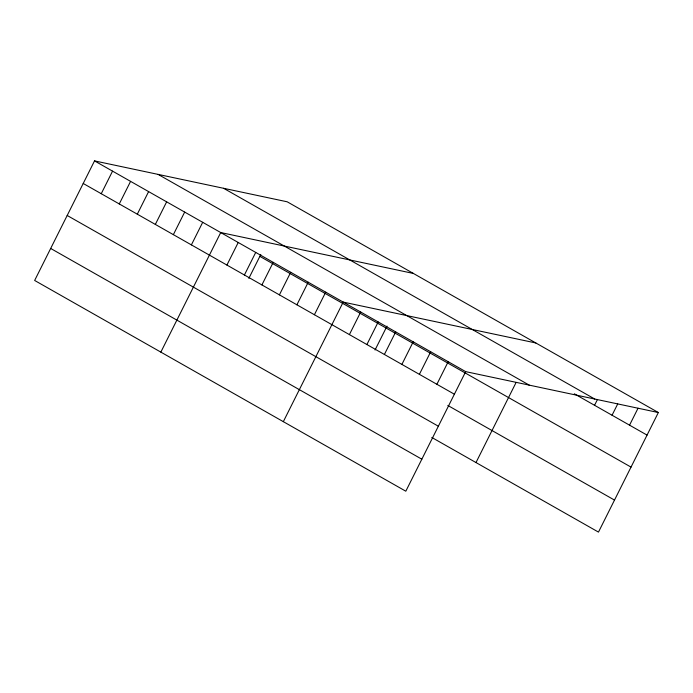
<?xml version="1.0" encoding="UTF-8"?>
<svg xmlns="http://www.w3.org/2000/svg" width="693" height="693" viewBox="0 0 693 693"><rect width="100%" height="100%" fill="white"/><g stroke="black" fill="none" stroke-linecap="round" stroke-linejoin="round"><path stroke-width="1.04" d="M658.35 412.534L287.188 201.793L94.525 160.897L34.65 280.466L405.812 491.207L465.687 371.639L658.35 412.534L598.475 532.103L431.791 437.456M101.247 193.711L112.552 171.136M119.274 203.941L130.579 181.375M137.309 214.18L148.605 191.606M155.336 224.419L166.641 201.845M173.363 234.65L184.667 212.084M191.389 244.889L202.694 222.314M160.845 352.122L220.72 232.553L413.383 273.44M226.914 265.064L238.219 242.489M244.412 275L255.717 252.425M248.848 278.352L260.802 254.487M261.911 284.927L273.215 262.361M279.409 294.863L290.714 272.297M296.907 304.799L308.212 282.224M314.405 314.735L325.701 292.16M283.324 421.665L343.2 302.096L535.871 342.983M349.393 334.606L360.698 312.032M366.892 344.542L378.196 321.968M375.043 350.008L386.997 326.143M384.39 354.478L395.694 331.904M401.888 364.414L413.193 341.84M419.386 374.341L430.691 351.775M436.885 384.277L448.189 361.711M475.996 462.552L516.077 382.501M594.551 405.301L597.383 399.653M612.049 415.237L617.706 403.95M629.547 425.164L638.028 408.238M223.614 188.297L594.767 399.038M574.298 393.797L647.045 435.1M158.108 174.393L529.261 385.135M94.525 160.897L465.687 371.639M259.858 256.367L631.02 467.108M83.221 183.472L454.383 394.213M447.817 405.448L614.5 500.086M67.195 215.48L438.357 426.221M50.676 248.458L421.838 459.199"/></g></svg>
